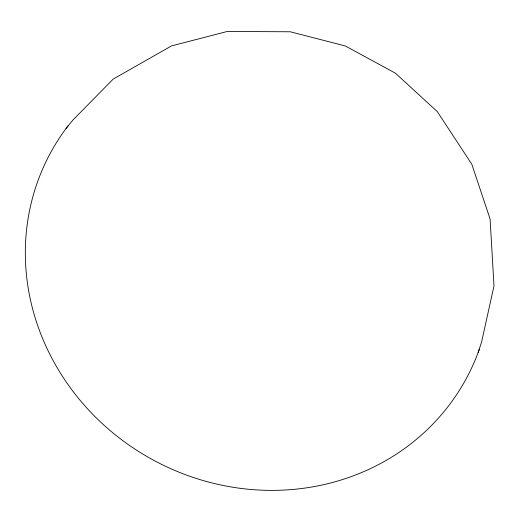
<?xml version="1.0" encoding="UTF-8"?>
<svg xmlns="http://www.w3.org/2000/svg" width="520" height="520" viewBox="0 0 520 520"><rect width="100%" height="100%" fill="white"/><g stroke="black" fill="none" stroke-linecap="round" stroke-linejoin="round"><path stroke-width="0.78" d="M478.16 352.443L481.591 341.998L494 285.909L490.087 218.978L471.809 164.242L437.3 111.624L395.454 73.203L345.325 45.968L290.329 31.779L227.364 31.447L171.522 45.916L113.224 79.053L72.969 120.01L66.008 128.544M479.251 349.453A236.542 220.831 28.7 0 1 152.64 459.719A236.542 220.831 28.7 0 1 68.413 125.366"/></g></svg>
